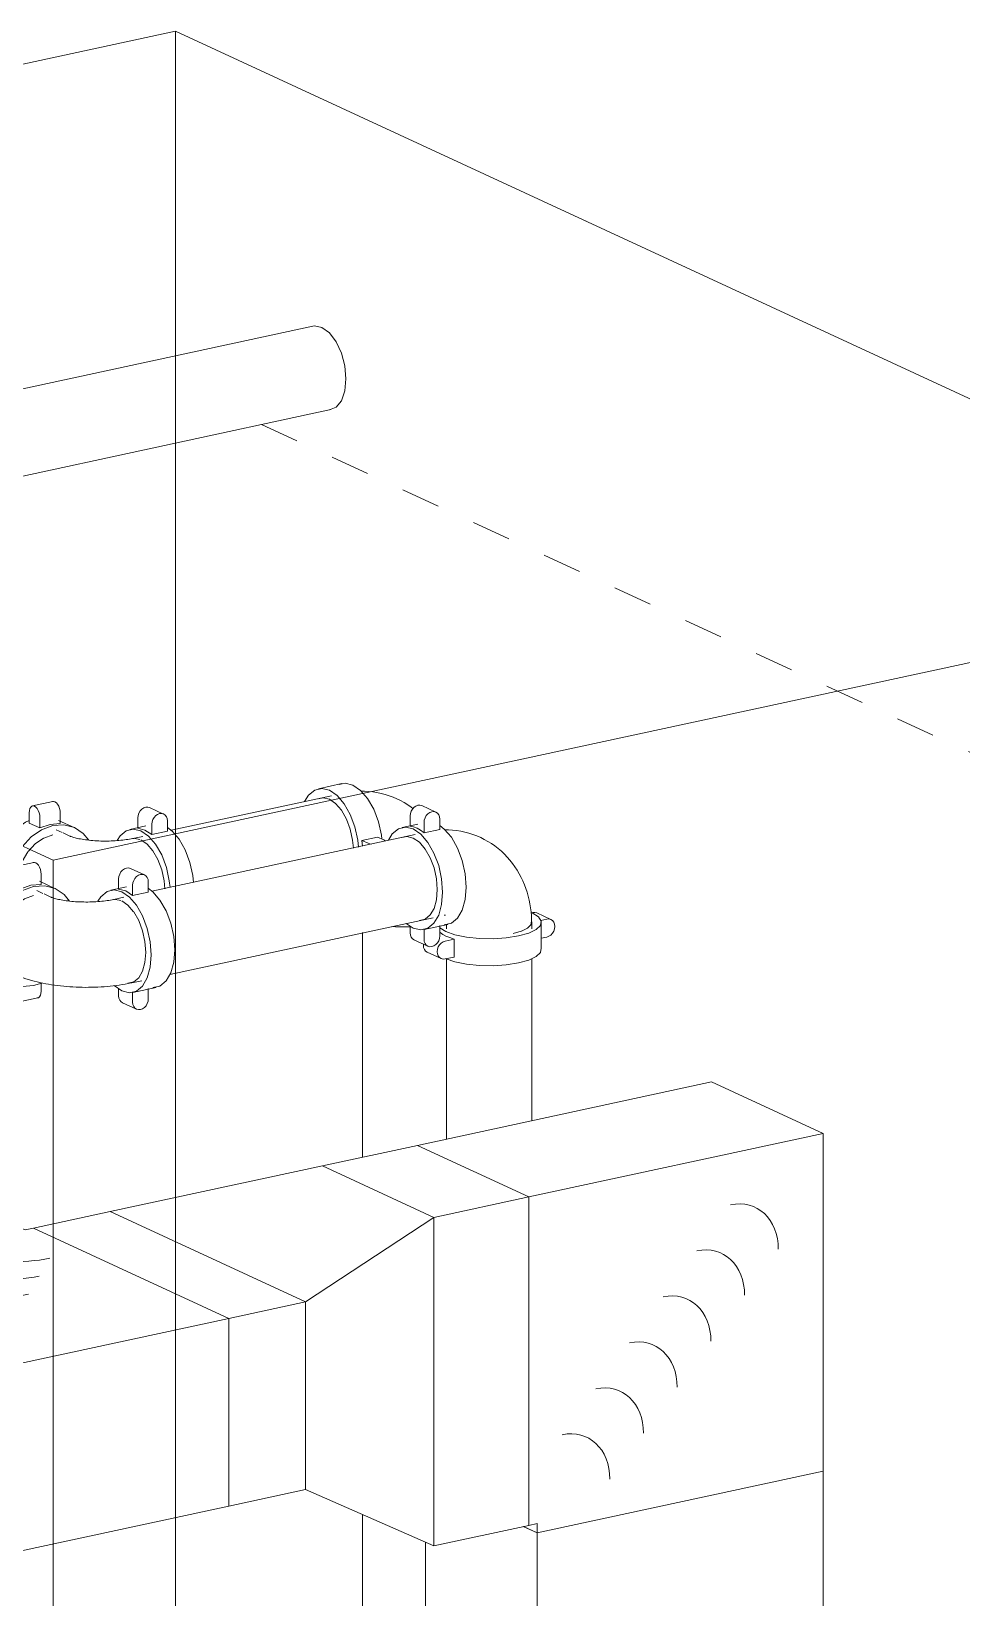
# Model space of a CAD drawing. Header units: metres. Extents: x 63 to 378, y -27 to 78.
# Drawn here: x 368.017 to 370.405, y 15.115 to 19.138 of the extents above; entities that cross this region are included whole.
import ezdxf

# ---------------------------------------------------------------- set-up
doc = ezdxf.new("R2010")
doc.units = ezdxf.units.M
doc.linetypes.add('Centre', pattern=[0.03175, 0.00635, -0.004763, 0.015875, -0.004763])
for name, color, linetype, lineweight in [('A-FLOR-LEVL', 7, 'Continuous', 9), ('A-GENM', 7, 'Continuous', 18), ('M-HVAC-DUCT', 7, 'Continuous', 18), ('P-PIPE', 7, 'Continuous', 18)]:
    doc.layers.add(name, color=color, linetype=linetype, lineweight=lineweight)
doc.layers.add('G-ANNO-SYMB', color=7, linetype='Continuous', lineweight=9, true_color=0x0091c9)

# ---------------------------------------------------------------- blocks, each defined once
blk = doc.blocks.new('Victaulic-IPS-Elbow No 10-13 - AC-1730707-3D BUITRON TUBERIA')
at = {"layer": 'P-PIPE', "color": 11, "true_color": 0xff8080}
for p, q in [((25.748, 16.8694), (25.7481, 16.8693)), ((25.7534, 16.8446), (25.7534, 16.8332)), ((25.9725, 16.8332), (25.9725, 16.8466))]:
    blk.add_line(p, q, dxfattribs=at)
for points in [[(25.8415, 17.0673, 0), (25.8315, 17.0716, 0), (25.8214, 17.0754, 0), (25.8112, 17.0786, 0), (25.8007, 17.0813, 0), (25.7902, 17.0835, 0), (25.7796, 17.0852, 0), (25.769, 17.0863, 0), (25.7584, 17.0869, 0), (25.75, 17.087, 0)], [(25.9725, 16.8466, 0), (25.9723, 16.8568, 0), (25.9718, 16.8669, 0), (25.9709, 16.877, 0), (25.9696, 16.8871, 0), (25.9679, 16.8971, 0), (25.9659, 16.9071, 0), (25.9635, 16.9171, 0), (25.9607, 16.927, 0), (25.9574, 16.9367, 0), (25.9538, 16.9464, 0), (25.9498, 16.9559, 0), (25.9453, 16.9653, 0), (25.9404, 16.9745, 0), (25.9351, 16.9835, 0), (25.9294, 16.9923, 0), (25.9233, 17.0009, 0), (25.9167, 17.0092, 0), (25.9097, 17.0172, 0), (25.9023, 17.0249, 0), (25.8946, 17.0322, 0), (25.8864, 17.0392, 0), (25.8779, 17.0458, 0), (25.8691, 17.0519, 0), (25.8599, 17.0576, 0), (25.8505, 17.0629, 0), (25.8415, 17.0673, 0)], [(25.7487, 16.8677, 0), (25.7495, 16.8678, 0), (25.7501, 16.8679, 0), (25.7505, 16.8679, 0), (25.7508, 16.868, 0), (25.751, 16.868, 0), (25.7511, 16.868, 0)]]:
    blk.add_polyline3d(points, dxfattribs=at)
blk = doc.blocks.new('Victaulic-IPS-Rigid Coupling Style 07-W07-107 - AC-2583995-3D BUITRON TUBERIA')
at = {"layer": 'P-PIPE', "color": 11, "true_color": 0xff8080}
for p, q in [((25.7264, 17.1328), (25.6906, 17.1494)), ((25.6804, 17.1022), (25.6398, 17.0934)), ((25.6602, 17.0964), (25.6602, 17.1229)), ((25.696, 17.1063), (25.696, 17.0798)), ((25.7363, 17.0885), (25.7363, 17.115)), ((25.6681, 17.0663), (25.6841, 17.0553)), ((25.696, 17.0798), (25.7363, 17.0885)), ((25.6841, 17.0553), (25.6989, 17.038)), ((25.6989, 17.038), (25.7117, 17.0156)), ((25.7117, 17.0156), (25.7216, 16.9895)), ((25.7216, 16.9895), (25.7277, 16.9616)), ((25.7277, 16.9616), (25.7298, 16.9337)), ((25.7277, 16.9078), (25.7216, 16.8856)), ((25.7298, 16.9337), (25.7277, 16.9078)), ((25.6989, 16.858), (25.6841, 16.8545)), ((25.7117, 16.8686), (25.6989, 16.858)), ((25.7216, 16.8856), (25.7117, 16.8686)), ((25.6502, 16.847), (25.6681, 16.8351)), ((25.6602, 16.8226), (25.6602, 16.8404)), ((25.696, 16.8323), (25.696, 16.8061)), ((25.6963, 16.8312), (25.7568, 16.8443)), ((25.7363, 16.8148), (25.7363, 16.8412)), ((25.6701, 16.8049), (25.7059, 16.7883))]:
    blk.add_line(p, q, dxfattribs=at)
for points in [[(25.6602, 17.1229, 0), (25.6609, 17.1291, 0), (25.6629, 17.1351, 0), (25.6661, 17.1406, 0), (25.6703, 17.1451, 0), (25.6752, 17.1485, 0), (25.6804, 17.1504, 0), (25.6856, 17.1507, 0), (25.6904, 17.1495, 0)], [(25.7363, 17.115, 0), (25.7356, 17.1209, 0), (25.7336, 17.126, 0), (25.7304, 17.1301, 0), (25.7262, 17.1329, 0), (25.7214, 17.1342, 0), (25.7162, 17.1338, 0), (25.711, 17.1319, 0), (25.7061, 17.1286, 0), (25.7019, 17.124, 0), (25.6987, 17.1185, 0), (25.6967, 17.1125, 0), (25.696, 17.1063, 0)], [(25.7365, 17.0982, 0), (25.7481, 17.0892, 0), (25.7663, 17.0681, 0), (25.782, 17.0406, 0), (25.794, 17.0087, 0), (25.8015, 16.9745, 0), (25.8041, 16.9404, 0), (25.8015, 16.9086, 0), (25.794, 16.8814, 0), (25.782, 16.8606, 0), (25.7663, 16.8477, 0), (25.7481, 16.8434, 0)], [(25.6681, 17.0896, 0), (25.6485, 17.0943, 0), (25.6303, 17.09, 0), (25.6146, 17.077, 0), (25.6044, 17.0604, 0)], [(25.6391, 17.0675, 0), (25.6521, 17.0701, 0), (25.6681, 17.0663, 0)], [(25.6602, 17.0964, 0), (25.6691, 17.095, 0), (25.6781, 17.0917, 0)], [(25.6681, 16.8351, 0), (25.6876, 16.8304, 0), (25.7059, 16.8346, 0), (25.7215, 16.8476, 0), (25.7336, 16.8684, 0), (25.7411, 16.8956, 0), (25.7437, 16.9273, 0), (25.7411, 16.9615, 0), (25.7336, 16.9956, 0), (25.7215, 17.0276, 0), (25.7059, 17.055, 0), (25.6876, 17.0762, 0), (25.6681, 17.0896, 0)], [(25.6781, 17.0917, 0), (25.6871, 17.0867, 0), (25.696, 17.0798, 0)], [(25.6703, 16.8048, 0), (25.6661, 16.8076, 0), (25.6629, 16.8117, 0), (25.6609, 16.8168, 0), (25.6602, 16.8226, 0)], [(25.696, 16.8061, 0), (25.6967, 16.8002, 0), (25.6987, 16.7951, 0), (25.7019, 16.791, 0), (25.7061, 16.7882, 0), (25.711, 16.787, 0), (25.7162, 16.7873, 0), (25.7214, 16.7892, 0), (25.7262, 16.7926, 0), (25.7304, 16.7971, 0), (25.7336, 16.8026, 0), (25.7356, 16.8086, 0), (25.7363, 16.8148, 0)]]:
    blk.add_polyline3d(points, dxfattribs=at)
blk = doc.blocks.new('Victaulic-IPS-Rigid Coupling Style 07-W07-107 - AC-V629-3D BUITRON TUBERIA')
at = {"layer": 'P-PIPE', "color": 11, "true_color": 0xff8080}
for p, q in [((25.9737, 16.8738), (25.9703, 16.8753)), ((25.9727, 16.8741), (25.9757, 16.8748)), ((26.0218, 16.8572), (25.986, 16.8738)), ((26.0115, 16.8582), (25.9955, 16.8548)), ((25.7364, 16.8359), (25.7522, 16.826)), ((25.9456, 16.8272), (25.9247, 16.8213)), ((25.9613, 16.8346), (25.946, 16.8273)), ((25.9703, 16.8431), (25.9617, 16.8349)), ((25.9722, 16.8525), (25.9706, 16.8435)), ((25.9971, 16.7805), (25.9971, 16.8499)), ((25.7732, 16.8068), (25.7502, 16.8018)), ((25.7732, 16.7606), (25.7732, 16.8068)), ((25.9967, 16.8088), (26.0115, 16.812)), ((25.7041, 16.7732), (25.7399, 16.7566)), ((25.7502, 16.7556), (25.7732, 16.7606))]:
    blk.add_line(p, q, dxfattribs=at)
for points in [[(25.7522, 16.826, 0), (25.7755, 16.8178, 0), (25.8048, 16.8117, 0), (25.8381, 16.8083, 0), (25.8731, 16.8076, 0), (25.9073, 16.8099, 0), (25.9386, 16.8149, 0), (25.9647, 16.8223, 0), (25.9838, 16.8315, 0), (25.9947, 16.842, 0), (25.9967, 16.8531, 0), (25.9895, 16.8639, 0), (25.9737, 16.8738, 0)], [(25.9757, 16.8748, 0), (25.9809, 16.8751, 0), (25.9858, 16.8739, 0)], [(26.0115, 16.812, 0), (26.0167, 16.8139, 0), (26.0216, 16.8172, 0), (26.0258, 16.8218, 0), (26.029, 16.8273, 0), (26.031, 16.8333, 0), (26.0317, 16.8394, 0), (26.031, 16.8453, 0), (26.029, 16.8504, 0), (26.0258, 16.8545, 0), (26.0216, 16.8573, 0), (26.0167, 16.8586, 0), (26.0115, 16.8582, 0)], [(25.7522, 16.8144, 0), (25.744, 16.8188, 0), (25.7374, 16.8234, 0)], [(25.7043, 16.7731, 0), (25.7001, 16.7759, 0), (25.6969, 16.78, 0), (25.6949, 16.7851, 0), (25.6942, 16.7909, 0), (25.6943, 16.7936, 0)], [(25.7502, 16.8018, 0), (25.7449, 16.7999, 0), (25.7401, 16.7966, 0), (25.7359, 16.792, 0), (25.7327, 16.7865, 0), (25.7307, 16.7805, 0), (25.73, 16.7744, 0), (25.7307, 16.7685, 0), (25.7327, 16.7634, 0), (25.7359, 16.7593, 0), (25.7401, 16.7565, 0), (25.7449, 16.7552, 0), (25.7502, 16.7556, 0)], [(25.7732, 16.8068, 0), (25.762, 16.8104, 0), (25.7522, 16.8144, 0)], [(25.9967, 16.7837, 0), (25.9947, 16.7726, 0), (25.9838, 16.7621, 0), (25.9647, 16.7529, 0), (25.9386, 16.7455, 0), (25.9073, 16.7405, 0), (25.8731, 16.7382, 0), (25.8381, 16.7388, 0), (25.8048, 16.7423, 0), (25.7755, 16.7484, 0), (25.7531, 16.7562, 0)]]:
    blk.add_polyline3d(points, dxfattribs=at)
blk = doc.blocks.new('Victaulic-IPS-Elbow No 10-13 - AC-V679-3D BUITRON TUBERIA')
at = {"layer": 'P-PIPE', "color": 1, "true_color": 0xff0000}
for p, q in [((24.7868, 17.0712), (24.7695, 17.0792)), ((24.974, 17.0706), (24.9487, 17.0651))]:
    blk.add_line(p, q, dxfattribs=at)
blk.add_polyline3d([(24.7868, 17.0712, 0), (24.7875, 17.0709, 0), (24.7886, 17.0704, 0), (24.7902, 17.0699, 0), (24.7921, 17.0692, 0), (24.7943, 17.0685, 0), (24.7969, 17.0677, 0), (24.7998, 17.0669, 0), (24.8029, 17.0662, 0), (24.8063, 17.0654, 0), (24.81, 17.0646, 0), (24.8138, 17.0638, 0), (24.8179, 17.0631, 0), (24.8221, 17.0624, 0), (24.8265, 17.0618, 0), (24.8311, 17.0612, 0), (24.8358, 17.0607, 0), (24.8406, 17.0602, 0), (24.8455, 17.0597, 0), (24.8506, 17.0594, 0), (24.8557, 17.059, 0), (24.8608, 17.0588, 0), (24.866, 17.0586, 0), (24.8713, 17.0585, 0), (24.8765, 17.0584, 0), (24.8818, 17.0585, 0), (24.8871, 17.0585, 0), (24.8923, 17.0587, 0), (24.8975, 17.0589, 0), (24.9026, 17.0592, 0), (24.9077, 17.0595, 0), (24.9127, 17.0599, 0), (24.9176, 17.0604, 0), (24.9223, 17.0609, 0), (24.927, 17.0614, 0), (24.9315, 17.0621, 0), (24.9358, 17.0627, 0), (24.94, 17.0634, 0), (24.944, 17.0642, 0), (24.9477, 17.0649, 0), (24.9487, 17.0651, 0)], dxfattribs=at)
blk = doc.blocks.new('Victaulic-IPS-Rigid Coupling Style 07-W07-107 - Standard-V680-3D BUITRON TUBERIA')
at = {"layer": 'P-PIPE', "color": 1, "true_color": 0xff0000}
for p, q in [((24.7432, 17.1601), (24.6907, 17.1488)), ((24.6821, 17.1313), (24.6821, 17.1048)), ((24.6821, 17.1048), (24.7096, 17.0921)), ((24.7096, 17.0921), (24.7096, 17.1186)), ((24.799, 17.0926), (24.7578, 17.1117)), ((24.7621, 17.1299), (24.7621, 17.1034)), ((24.7194, 17.0663), (24.7427, 17.0748))]:
    blk.add_line(p, q, dxfattribs=at)
for points in [[(24.7096, 17.1186, 0), (24.7092, 17.1248, 0), (24.7078, 17.131, 0), (24.7056, 17.1368, 0), (24.7028, 17.1418, 0), (24.6994, 17.1456, 0), (24.6959, 17.1481, 0), (24.6923, 17.1489, 0), (24.689, 17.1482, 0), (24.6862, 17.1458, 0), (24.684, 17.142, 0), (24.6826, 17.1371, 0), (24.6821, 17.1313, 0)], [(24.7419, 17.1597, 0), (24.7448, 17.1602, 0), (24.7483, 17.1594, 0), (24.7519, 17.1569, 0), (24.7552, 17.1531, 0), (24.758, 17.1481, 0), (24.7602, 17.1423, 0), (24.7616, 17.1361, 0), (24.7621, 17.1299, 0)], [(24.5916, 16.9819, 0), (24.5945, 16.9999, 0), (24.6056, 17.0329, 0), (24.6232, 17.0631, 0), (24.6461, 17.0882, 0), (24.6728, 17.1067, 0), (24.682, 17.111, 0)], [(24.8352, 17.0609, 0), (24.821, 17.0778, 0), (24.7981, 17.0931, 0), (24.7714, 17.1, 0), (24.7427, 17.0982, 0), (24.7141, 17.0876, 0), (24.6873, 17.0692, 0), (24.6644, 17.044, 0), (24.6468, 17.0138, 0), (24.6388, 16.9924, 0)], [(24.7096, 17.0921, 0), (24.7358, 17.1013, 0), (24.7621, 17.1034, 0)], [(24.6794, 17.0314, 0), (24.6975, 17.0512, 0), (24.7193, 17.0662, 0)], [(24.6605, 16.9965, 0), (24.6644, 17.006, 0), (24.6788, 17.0306, 0)]]:
    blk.add_polyline3d(points, dxfattribs=at)
blk = doc.blocks.new('Victaulic-IPS-Rigid Coupling Style 07-W07-107 - Standard-V681-3D BUITRON TUBERIA')
at = {"layer": 'P-PIPE', "color": 1, "true_color": 0xff0000}
for p, q in [((25.0273, 17.1279), (24.9915, 17.1445)), ((24.9813, 17.0973), (24.9407, 17.0885)), ((24.9612, 17.0915), (24.9612, 17.118)), ((24.997, 17.1015), (24.997, 17.0749)), ((25.0372, 17.0836), (25.0372, 17.1101)), ((24.9444, 17.0641), (24.9505, 17.0651)), ((24.953, 17.0652), (24.9664, 17.0625)), ((24.969, 17.0614), (24.9847, 17.0507)), ((24.997, 17.0749), (25.0372, 17.0836)), ((24.985, 17.0504), (24.9996, 17.0336))]:
    blk.add_line(p, q, dxfattribs=at)
for points in [[(24.9612, 17.118, 0), (24.9618, 17.1242, 0), (24.9639, 17.1302, 0), (24.9671, 17.1357, 0), (24.9712, 17.1402, 0), (24.9761, 17.1436, 0), (24.9813, 17.1455, 0), (24.9865, 17.1458, 0), (24.9914, 17.1446, 0)], [(25.0372, 17.1101, 0), (25.0366, 17.116, 0), (25.0345, 17.1211, 0), (25.0313, 17.1252, 0), (25.0272, 17.128, 0), (25.0223, 17.1293, 0), (25.0171, 17.1289, 0), (25.0119, 17.127, 0), (25.007, 17.1237, 0), (25.0029, 17.1191, 0), (24.9997, 17.1136, 0), (24.9977, 17.1076, 0), (24.997, 17.1015, 0)], [(25.044, 16.9388, 0), (25.042, 16.9566, 0), (25.0345, 16.9908, 0), (25.0225, 17.0227, 0), (25.0068, 17.0501, 0), (24.9886, 17.0713, 0), (24.969, 17.0847, 0), (24.9494, 17.0894, 0), (24.9312, 17.0851, 0), (24.9155, 17.0722, 0), (24.9077, 17.0603, 0)], [(24.9612, 17.0915, 0), (24.9791, 17.0868, 0), (24.997, 17.0749, 0)], [(25.0373, 17.0933, 0), (25.049, 17.0843, 0), (25.0672, 17.0632, 0), (25.0829, 17.0357, 0), (25.0949, 17.0038, 0), (25.1025, 16.9696, 0), (25.1044, 16.9518, 0)], [(24.9999, 17.0331, 0), (25.0127, 17.0107, 0), (25.0225, 16.9846, 0), (25.0287, 16.9567, 0), (25.0306, 16.936, 0)]]:
    blk.add_polyline3d(points, dxfattribs=at)
blk = doc.blocks.new('Victaulic-IPS-Elbow No 10-13 - AC-V682-3D BUITRON TUBERIA')
at = {"layer": 'P-PIPE', "color": 1, "true_color": 0xff0000}
for points in [[(25.6264, 17.1668, 0), (25.6165, 17.1711, 0), (25.6064, 17.1749, 0), (25.5961, 17.1781, 0), (25.5857, 17.1808, 0), (25.5752, 17.183, 0), (25.5646, 17.1847, 0), (25.5539, 17.1858, 0), (25.5433, 17.1864, 0), (25.5349, 17.1865, 0)], [(25.6673, 17.1418, 0), (25.6629, 17.1453, 0), (25.654, 17.1514, 0), (25.6449, 17.1571, 0), (25.6354, 17.1624, 0), (25.6264, 17.1668, 0)]]:
    blk.add_polyline3d(points, dxfattribs=at)
blk = doc.blocks.new('Victaulic-IPS-Rigid Coupling Style 07-W07-107 - Standard-V683-3D BUITRON TUBERIA')
at = {"layer": 'P-PIPE', "color": 1, "true_color": 0xff0000}
blk.add_polyline3d([(25.6603, 16.8378, 0), (25.658, 16.8378, 0), (25.623, 16.8384, 0), (25.6132, 16.8391, 0)], dxfattribs=at)
blk = doc.blocks.new('Victaulic-IPS-Rigid Coupling Style 07-W07-107 - Standard-V684-3D BUITRON TUBERIA')
at = {"layer": 'P-PIPE', "color": 1, "true_color": 0xff0000}
for p, q in [((25.4851, 17.206), (25.4247, 17.1929)), ((25.424, 17.167), (25.437, 17.1696)), ((25.437, 17.1696), (25.453, 17.1658)), ((25.453, 17.1658), (25.469, 17.1548)), ((25.4967, 17.1151), (25.5065, 17.0891)), ((25.5065, 17.0891), (25.5127, 17.0611)), ((25.5127, 17.0611), (25.5146, 17.0402)), ((25.5768, 17.0688), (25.5365, 17.0601)), ((25.5365, 17.0601), (25.5523, 17.0529)), ((25.5365, 17.0601), (25.5381, 17.0452)), ((25.5926, 17.0615), (25.5768, 17.0688))]:
    blk.add_line(p, q, dxfattribs=at)
for points in [[(25.453, 17.1891, 0), (25.4334, 17.1938, 0), (25.4152, 17.1895, 0), (25.3995, 17.1766, 0), (25.3893, 17.1599, 0)], [(25.528, 17.0431, 0), (25.526, 17.061, 0), (25.5185, 17.0952, 0), (25.5065, 17.1271, 0), (25.4908, 17.1545, 0), (25.4726, 17.1757, 0), (25.453, 17.1891, 0)], [(25.4779, 17.2037, 0), (25.4938, 17.2068, 0), (25.5134, 17.2021, 0)], [(25.5134, 17.2021, 0), (25.533, 17.1887, 0), (25.5512, 17.1676, 0), (25.5669, 17.1401, 0), (25.5789, 17.1082, 0), (25.5865, 17.074, 0), (25.5877, 17.0639, 0)], [(25.469, 17.1548, 0), (25.4839, 17.1376, 0), (25.4967, 17.1151, 0)], [(25.5966, 17.0581, 0), (25.5954, 17.0597, 0), (25.5926, 17.0615, 0)], [(25.5523, 17.0529, 0), (25.5565, 17.0514, 0), (25.5609, 17.0504, 0)]]:
    blk.add_polyline3d(points, dxfattribs=at)
blk = doc.blocks.new('Victaulic-IPS-Elbow No 10-13 - AC-V685-3D BUITRON TUBERIA')
at = {"layer": 'P-PIPE', "color": 11, "true_color": 0xff8080}
for p, q in [((24.7376, 16.9147), (24.7203, 16.9227)), ((24.9248, 16.914), (24.8995, 16.9086)), ((24.6283, 16.7239), (24.6456, 16.7159)), ((24.9457, 16.6944), (24.971, 16.6999))]:
    blk.add_line(p, q, dxfattribs=at)
for points in [[(24.7376, 16.9147, 0), (24.7383, 16.9144, 0), (24.7394, 16.9139, 0), (24.741, 16.9133, 0), (24.7429, 16.9127, 0), (24.7451, 16.912, 0), (24.7477, 16.9112, 0), (24.7506, 16.9104, 0), (24.7537, 16.9096, 0), (24.7571, 16.9088, 0), (24.7607, 16.9081, 0), (24.7646, 16.9073, 0), (24.7687, 16.9066, 0), (24.7729, 16.9059, 0), (24.7773, 16.9053, 0), (24.7819, 16.9047, 0), (24.7866, 16.9041, 0), (24.7914, 16.9036, 0), (24.7963, 16.9032, 0), (24.8014, 16.9028, 0), (24.8065, 16.9025, 0), (24.8116, 16.9023, 0), (24.8168, 16.9021, 0), (24.8221, 16.902, 0), (24.8273, 16.9019, 0), (24.8326, 16.9019, 0), (24.8379, 16.902, 0), (24.8431, 16.9022, 0), (24.8483, 16.9024, 0), (24.8534, 16.9026, 0), (24.8585, 16.903, 0), (24.8635, 16.9034, 0), (24.8684, 16.9038, 0), (24.8731, 16.9043, 0), (24.8778, 16.9049, 0), (24.8823, 16.9055, 0), (24.8866, 16.9062, 0), (24.8908, 16.9069, 0), (24.8948, 16.9076, 0), (24.8985, 16.9084, 0), (24.8995, 16.9086, 0)], [(24.6456, 16.7159, 0), (24.6526, 16.7128, 0), (24.6596, 16.7099, 0), (24.6666, 16.7073, 0), (24.6737, 16.7048, 0), (24.6808, 16.7025, 0), (24.6879, 16.7004, 0), (24.6951, 16.6985, 0), (24.7024, 16.6966, 0), (24.7097, 16.695, 0), (24.7171, 16.6934, 0), (24.7246, 16.6919, 0), (24.7321, 16.6906, 0), (24.7397, 16.6894, 0), (24.7474, 16.6882, 0), (24.7551, 16.6872, 0), (24.7629, 16.6863, 0), (24.7707, 16.6855, 0), (24.7786, 16.6848, 0), (24.7865, 16.6843, 0), (24.7945, 16.6838, 0), (24.8025, 16.6834, 0), (24.8105, 16.6831, 0), (24.8185, 16.6829, 0), (24.8265, 16.6828, 0), (24.8346, 16.6829, 0), (24.8426, 16.683, 0), (24.8506, 16.6832, 0), (24.8586, 16.6835, 0), (24.8666, 16.684, 0), (24.8745, 16.6845, 0), (24.8824, 16.6851, 0), (24.8903, 16.6859, 0), (24.8981, 16.6867, 0), (24.9059, 16.6876, 0), (24.9136, 16.6887, 0), (24.9212, 16.6899, 0), (24.9288, 16.6911, 0), (24.9363, 16.6925, 0), (24.9437, 16.694, 0), (24.9457, 16.6944, 0)]]:
    blk.add_polyline3d(points, dxfattribs=at)
blk = doc.blocks.new('Victaulic-IPS-Rigid Coupling Style 07-W07-107 - Standard-V686-3D BUITRON TUBERIA')
at = {"layer": 'P-PIPE', "color": 11, "true_color": 0xff8080}
for p, q in [((24.9781, 16.9714), (24.9423, 16.988)), ((24.9321, 16.9408), (24.8915, 16.932)), ((24.9119, 16.935), (24.9119, 16.9615)), ((24.9478, 16.9449), (24.9478, 16.9184)), ((24.988, 16.9271), (24.988, 16.9536)), ((24.8952, 16.9076), (24.9012, 16.9086)), ((24.9038, 16.9087), (24.9172, 16.9059)), ((24.9198, 16.9048), (24.9355, 16.8941)), ((24.9478, 16.9184), (24.988, 16.9271)), ((24.9358, 16.8939), (24.9504, 16.8771)), ((24.9119, 16.6612), (24.9119, 16.679)), ((24.9478, 16.6709), (24.9478, 16.6447)), ((24.9481, 16.6698), (25.0085, 16.6828)), ((24.988, 16.6533), (24.988, 16.6798)), ((24.9218, 16.6434), (24.9577, 16.6269))]:
    blk.add_line(p, q, dxfattribs=at)
for points in [[(24.9119, 16.9615, 0), (24.9126, 16.9676, 0), (24.9146, 16.9736, 0), (24.9178, 16.9791, 0), (24.922, 16.9837, 0), (24.9269, 16.9871, 0), (24.9321, 16.989, 0), (24.9373, 16.9893, 0), (24.9422, 16.988, 0)], [(24.988, 16.9536, 0), (24.9873, 16.9595, 0), (24.9853, 16.9646, 0), (24.9821, 16.9687, 0), (24.978, 16.9715, 0), (24.9731, 16.9727, 0), (24.9679, 16.9724, 0), (24.9627, 16.9705, 0), (24.9578, 16.9671, 0), (24.9537, 16.9626, 0), (24.9505, 16.9571, 0), (24.9484, 16.9511, 0), (24.9478, 16.9449, 0)], [(24.9881, 16.9368, 0), (24.9998, 16.9278, 0), (25.018, 16.9066, 0), (25.0337, 16.8792, 0), (25.0457, 16.8473, 0), (25.0532, 16.8131, 0), (25.0558, 16.7789, 0)], [(24.9954, 16.7659, 0), (24.9928, 16.8, 0), (24.9853, 16.8342, 0), (24.9733, 16.8661, 0), (24.9576, 16.8936, 0), (24.9394, 16.9148, 0), (24.9198, 16.9281, 0), (24.9002, 16.9329, 0), (24.882, 16.9286, 0), (24.8663, 16.9156, 0), (24.8585, 16.9037, 0)], [(24.9119, 16.935, 0), (24.9299, 16.9303, 0), (24.9478, 16.9184, 0)], [(24.9507, 16.8766, 0), (24.9635, 16.8542, 0), (24.9733, 16.8281, 0), (24.9794, 16.8002, 0), (24.9815, 16.7723, 0)], [(25.0558, 16.7789, 0), (25.0532, 16.7472, 0), (25.0457, 16.72, 0), (25.0337, 16.6992, 0), (25.018, 16.6862, 0), (24.9998, 16.682, 0)], [(24.9002, 16.6871, 0), (24.9198, 16.6737, 0), (24.9394, 16.6689, 0), (24.9576, 16.6732, 0), (24.9733, 16.6862, 0), (24.9853, 16.707, 0), (24.9928, 16.7342, 0), (24.9954, 16.7659, 0)], [(24.9815, 16.7723, 0), (24.9794, 16.7464, 0), (24.9733, 16.7242, 0), (24.9635, 16.7073, 0)], [(24.9635, 16.7072, 0), (24.9507, 16.6966, 0), (24.9358, 16.6931, 0)], [(24.922, 16.6434, 0), (24.9178, 16.6461, 0), (24.9146, 16.6502, 0), (24.9126, 16.6554, 0), (24.9119, 16.6612, 0)], [(24.9478, 16.6447, 0), (24.9484, 16.6388, 0), (24.9505, 16.6337, 0), (24.9537, 16.6296, 0), (24.9578, 16.6268, 0), (24.9627, 16.6255, 0), (24.9679, 16.6259, 0), (24.9731, 16.6278, 0), (24.978, 16.6311, 0), (24.9821, 16.6357, 0), (24.9853, 16.6412, 0), (24.9873, 16.6472, 0), (24.988, 16.6533, 0)]]:
    blk.add_polyline3d(points, dxfattribs=at)
blk = doc.blocks.new('Victaulic-IPS-Rigid Coupling Style 07-W07-107 - Standard-V687-3D BUITRON TUBERIA')
at = {"layer": 'P-PIPE', "color": 11, "true_color": 0xff8080}
for p, q in [((24.694, 17.0036), (24.6415, 16.9922)), ((24.6329, 16.9748), (24.6329, 16.9483)), ((24.6329, 16.9483), (24.6604, 16.9355)), ((24.6604, 16.9355), (24.6604, 16.962)), ((24.7498, 16.9361), (24.7086, 16.9552)), ((24.7129, 16.9734), (24.7129, 16.9468)), ((24.6702, 16.9098), (24.6935, 16.9183)), ((24.6295, 16.7271), (24.6153, 16.7453)), ((24.5959, 16.7118), (24.6372, 16.6927)), ((24.6329, 16.6947), (24.6329, 16.6745)), ((24.6518, 16.6443), (24.7043, 16.6556)), ((24.6604, 16.6618), (24.6604, 16.6864)), ((24.7129, 16.6942), (24.7129, 16.6731))]:
    blk.add_line(p, q, dxfattribs=at)
for points in [[(24.6604, 16.962, 0), (24.66, 16.9682, 0), (24.6586, 16.9745, 0), (24.6564, 16.9803, 0), (24.6535, 16.9853, 0), (24.6502, 16.9891, 0), (24.6467, 16.9915, 0), (24.6431, 16.9924, 0), (24.6398, 16.9916, 0), (24.6369, 16.9893, 0), (24.6348, 16.9855, 0), (24.6334, 16.9805, 0), (24.6329, 16.9748, 0)], [(24.6927, 17.0031, 0), (24.6956, 17.0037, 0), (24.6991, 17.0029, 0), (24.7027, 17.0004, 0), (24.706, 16.9966, 0), (24.7088, 16.9916, 0), (24.711, 16.9858, 0), (24.7124, 16.9796, 0), (24.7129, 16.9734, 0)], [(24.5415, 16.8096, 0), (24.5453, 16.8433, 0), (24.5563, 16.8764, 0), (24.5739, 16.9065, 0), (24.5969, 16.9317, 0), (24.6236, 16.9502, 0), (24.6328, 16.9545, 0)], [(24.786, 16.9044, 0), (24.7718, 16.9213, 0), (24.7489, 16.9365, 0), (24.7222, 16.9435, 0), (24.6935, 16.9416, 0), (24.6648, 16.9311, 0), (24.6381, 16.9126, 0), (24.6152, 16.8875, 0), (24.5976, 16.8573, 0), (24.5865, 16.8242, 0), (24.5828, 16.7905, 0)], [(24.6604, 16.9355, 0), (24.6866, 16.9448, 0), (24.7129, 16.9468, 0)], [(24.6302, 16.8749, 0), (24.6483, 16.8946, 0), (24.6701, 16.9097, 0)], [(24.6031, 16.7949, 0), (24.6061, 16.8224, 0), (24.6152, 16.8494, 0), (24.6295, 16.8741, 0)], [(24.5969, 16.7113, 0), (24.5739, 16.7266, 0), (24.5563, 16.7492, 0), (24.5453, 16.7775, 0), (24.5415, 16.8096, 0)], [(24.5828, 16.7905, 0), (24.5865, 16.7584, 0), (24.5976, 16.7301, 0), (24.6152, 16.7075, 0), (24.6381, 16.6922, 0), (24.6648, 16.6853, 0), (24.6935, 16.6871, 0), (24.7144, 16.6939, 0)], [(24.6152, 16.7455, 0), (24.6061, 16.7686, 0), (24.6031, 16.7949, 0)], [(24.6513, 16.7134, 0), (24.6483, 16.7146, 0), (24.6298, 16.7269, 0)], [(24.6329, 16.6745, 0), (24.6334, 16.6683, 0), (24.6348, 16.6621, 0), (24.6369, 16.6563, 0), (24.6398, 16.6513, 0), (24.6431, 16.6474, 0), (24.6467, 16.645, 0), (24.6502, 16.6441, 0), (24.6535, 16.6449, 0), (24.6564, 16.6473, 0), (24.6586, 16.6511, 0), (24.66, 16.656, 0), (24.6604, 16.6618, 0)], [(24.7129, 16.6731, 0), (24.7124, 16.6673, 0), (24.711, 16.6624, 0), (24.7088, 16.6586, 0), (24.706, 16.6562, 0), (24.7027, 16.6555, 0)]]:
    blk.add_polyline3d(points, dxfattribs=at)
blk = doc.blocks.new('Rectangular Elbow - Mitered - Single Thickness Vanes - LAMINA-2834098-3D BUITRON TUBERIA')
at = {"layer": 'A-GENM', "color": 4, "true_color": 0x00ffff}
for centre in [(26.4833, 15.9835), (26.3968, 15.8654), (26.3103, 15.7474), (26.2237, 15.6293), (26.1372, 15.5112), (26.0507, 15.3932)]:
    blk.add_ellipse(centre, major_axis=(0.0622, 0.1345), ratio=0.783555, start_param=5.245843, end_param=6.816639, dxfattribs=at)
at = {"layer": 'M-HVAC-DUCT', "color": 4, "true_color": 0x00ffff}
for p, q in [((25.679, 16.277), (26.4342, 16.4399)), ((26.4342, 16.4399), (26.7206, 16.3073)), ((26.7206, 16.3073), (25.9655, 16.1444)), ((26.7206, 16.3073), (26.7206, 15.4398)), ((25.9655, 16.1444), (25.679, 16.277)), ((25.9655, 16.1444), (25.9655, 15.301)), ((26.7206, 15.4398), (25.9864, 15.2814)), ((25.9864, 15.2814), (25.9509, 15.2978)), ((25.9655, 15.301), (25.9864, 15.3055)), ((25.9864, 15.2814), (25.9864, 15.3055))]:
    blk.add_line(p, q, dxfattribs=at)
blk = doc.blocks.new('M_Rectangular Transition - Angle - 30 LAMINA-2836190-3D BUITRON TUBERIA')
at = {"layer": 'M-HVAC-DUCT', "color": 4, "true_color": 0x00ffff}
for p, q in [((24.89, 16.1068), (25.435, 16.2243)), ((25.435, 16.2243), (25.7215, 16.0918)), ((25.3913, 15.8748), (24.89, 16.1068)), ((25.7215, 16.0918), (25.3913, 15.8748)), ((25.7215, 16.0918), (25.7215, 15.2483)), ((25.3913, 15.3928), (25.3913, 15.8748)), ((25.7215, 15.2483), (25.3913, 15.3928))]:
    blk.add_line(p, q, dxfattribs=at)
blk = doc.blocks.new('Rectangular Elbow - Mitered - Single Thickness Vanes - LAMINA-V688-3D BUITRON TUBERIA')
at = {"layer": 'A-GENM', "color": 4, "true_color": 0x00ffff}
for centre in [(24.6517, 16.0256), (24.6243, 15.9796), (24.5968, 15.9336), (24.5694, 15.8876), (24.5419, 15.8416), (24.5145, 15.7956)]:
    blk.add_ellipse(centre, major_axis=(0.1482, 0), ratio=0.315948, start_param=3.740665, end_param=5.311461, dxfattribs=at)
at = {"layer": 'M-HVAC-DUCT', "color": 4, "true_color": 0x00ffff}
for p, q in [((23.9236, 15.908), (24.6578, 16.0664)), ((24.6578, 16.0664), (24.6721, 16.0598)), ((24.6931, 16.0643), (24.6721, 16.0598)), ((25.1944, 15.8323), (24.6931, 16.0643)), ((23.9236, 15.426), (23.9236, 15.908)), ((24.4392, 15.6694), (23.9236, 15.908)), ((24.4392, 15.6694), (25.1944, 15.8323)), ((25.1944, 15.8323), (25.1944, 15.3503)), ((24.4392, 15.1874), (24.4392, 15.6694)), ((24.4392, 15.1874), (23.9236, 15.426)), ((25.1944, 15.3503), (24.4392, 15.1874))]:
    blk.add_line(p, q, dxfattribs=at)

msp = doc.modelspace()

# ---------------------------------------------------------------- linework, layer by layer
at = {"layer": 'A-FLOR-LEVL', "linetype": 'Centre'}
msp.add_line((368.6074, 18.1285), (371.4251, 16.8247), dxfattribs=at)
at = {"layer": 'G-ANNO-SYMB'}
for p, q in [((368.3871, 19.1381), (365.0343, 18.4148)), ((368.3871, 19.1381), (368.3871, -15.897)), ((371.4251, 17.7322), (368.3871, 19.1381)), ((368.0724, 17.009), (365.0343, 18.4148)), ((371.4251, 17.7322), (368.0724, 17.009)), ((368.0724, 17.009), (368.0724, -18.0261))]:
    msp.add_line(p, q, dxfattribs=at)
at = {"layer": 'M-HVAC-DUCT', "color": 4, "true_color": 0x00ffff}
for p, q in [((368.764, 16.2243), (369.008, 16.277)), ((369.008, 16.277), (369.2944, 16.1444)), ((369.0504, 16.0918), (368.764, 16.2243)), ((369.0504, 16.0918), (369.2944, 16.1444)), ((369.2944, 16.1444), (369.2944, 15.301)), ((368.022, 16.0643), (368.219, 16.1068)), ((368.219, 16.1068), (368.7202, 15.8748)), ((369.0504, 15.2483), (369.0504, 16.0918)), ((368.5233, 15.8323), (368.022, 16.0643)), ((368.5233, 15.8323), (368.7202, 15.8748)), ((368.7202, 15.8748), (368.7202, 15.3928)), ((368.5233, 15.3503), (368.5233, 15.8323)), ((369.3154, 15.2814), (370.0496, 15.4398)), ((370.0496, 15.4398), (370.0496, 12.1111)), ((368.7202, 15.3928), (368.5233, 15.3503)), ((369.2944, 15.301), (369.0504, 15.2483)), ((369.2799, 15.2978), (369.3154, 15.2814)), ((369.0289, 12.0853), (369.0289, 15.2577)), ((369.3154, 11.9527), (369.3154, 15.2814))]:
    msp.add_line(p, q, dxfattribs=at)
at = {"layer": 'P-PIPE', "color": 1, "true_color": 0xff0000}
for p, q in [((368.7396, 18.3808), (367.1494, 18.0378)), ((367.1954, 17.8236), (368.7858, 18.1667)), ((368.787, 17.175), (368.3752, 17.0862)), ((368.0956, 17.0805), (368.0802, 17.0877)), ((368.8673, 16.8234), (368.8673, 16.2466)), ((368.8673, 15.3285), (368.8673, 13.7832))]:
    msp.add_line(p, q, dxfattribs=at)
at = {"layer": 'P-PIPE', "color": 11, "true_color": 0xff8080}
for p, q in [((369.002, 17.0755), (368.326, 16.9296)), ((368.0464, 16.924), (368.031, 16.9311)), ((368.372, 16.7154), (369.0482, 16.8613)), ((369.0824, 16.7562), (369.0824, 16.293)), ((369.3014, 16.3403), (369.3014, 16.7567))]:
    msp.add_line(p, q, dxfattribs=at)
at = {"layer": 'P-PIPE', "color": 1, "true_color": 0xff0000}
for points in [[(368.7397, 18.3808, 0), (368.7436, 18.3814, 0), (368.7627, 18.3777, 0)], [(368.7627, 18.3777, 0), (368.7818, 18.3638, 0), (368.799, 18.341, 0), (368.8127, 18.3117, 0), (368.8215, 18.2787, 0), (368.8245, 18.2452, 0)], [(368.8245, 18.2452, 0), (368.8215, 18.2145, 0), (368.8127, 18.1895, 0), (368.799, 18.1729, 0), (368.7818, 18.1661, 0)]]:
    msp.add_polyline3d(points, dxfattribs=at)

# ---------------------------------------------------------------- block references
at = {"layer": 'M-HVAC-DUCT', "color": 4, "true_color": 0x00ffff}
for name in ['Rectangular Elbow - Mitered - Single Thickness Vanes - LAMINA-2834098-3D BUITRON TUBERIA', 'M_Rectangular Transition - Angle - 30 LAMINA-2836190-3D BUITRON TUBERIA', 'Rectangular Elbow - Mitered - Single Thickness Vanes - LAMINA-V688-3D BUITRON TUBERIA']:
    msp.add_blockref(name, (343.3289, 0), dxfattribs=at)
at = {"layer": 'P-PIPE', "color": 1, "true_color": 0xff0000}
for name in ['Victaulic-IPS-Rigid Coupling Style 07-W07-107 - Standard-V684-3D BUITRON TUBERIA', 'Victaulic-IPS-Elbow No 10-13 - AC-V682-3D BUITRON TUBERIA', 'Victaulic-IPS-Rigid Coupling Style 07-W07-107 - Standard-V680-3D BUITRON TUBERIA', 'Victaulic-IPS-Rigid Coupling Style 07-W07-107 - Standard-V681-3D BUITRON TUBERIA', 'Victaulic-IPS-Elbow No 10-13 - AC-V679-3D BUITRON TUBERIA', 'Victaulic-IPS-Rigid Coupling Style 07-W07-107 - Standard-V683-3D BUITRON TUBERIA']:
    msp.add_blockref(name, (343.3289, 0), dxfattribs=at)
at = {"layer": 'P-PIPE', "color": 11, "true_color": 0xff8080}
for name in ['Victaulic-IPS-Rigid Coupling Style 07-W07-107 - AC-2583995-3D BUITRON TUBERIA', 'Victaulic-IPS-Elbow No 10-13 - AC-1730707-3D BUITRON TUBERIA', 'Victaulic-IPS-Rigid Coupling Style 07-W07-107 - Standard-V687-3D BUITRON TUBERIA', 'Victaulic-IPS-Rigid Coupling Style 07-W07-107 - Standard-V686-3D BUITRON TUBERIA', 'Victaulic-IPS-Elbow No 10-13 - AC-V685-3D BUITRON TUBERIA', 'Victaulic-IPS-Rigid Coupling Style 07-W07-107 - AC-V629-3D BUITRON TUBERIA']:
    msp.add_blockref(name, (343.3289, 0), dxfattribs=at)

doc.saveas('drawing.dxf')
